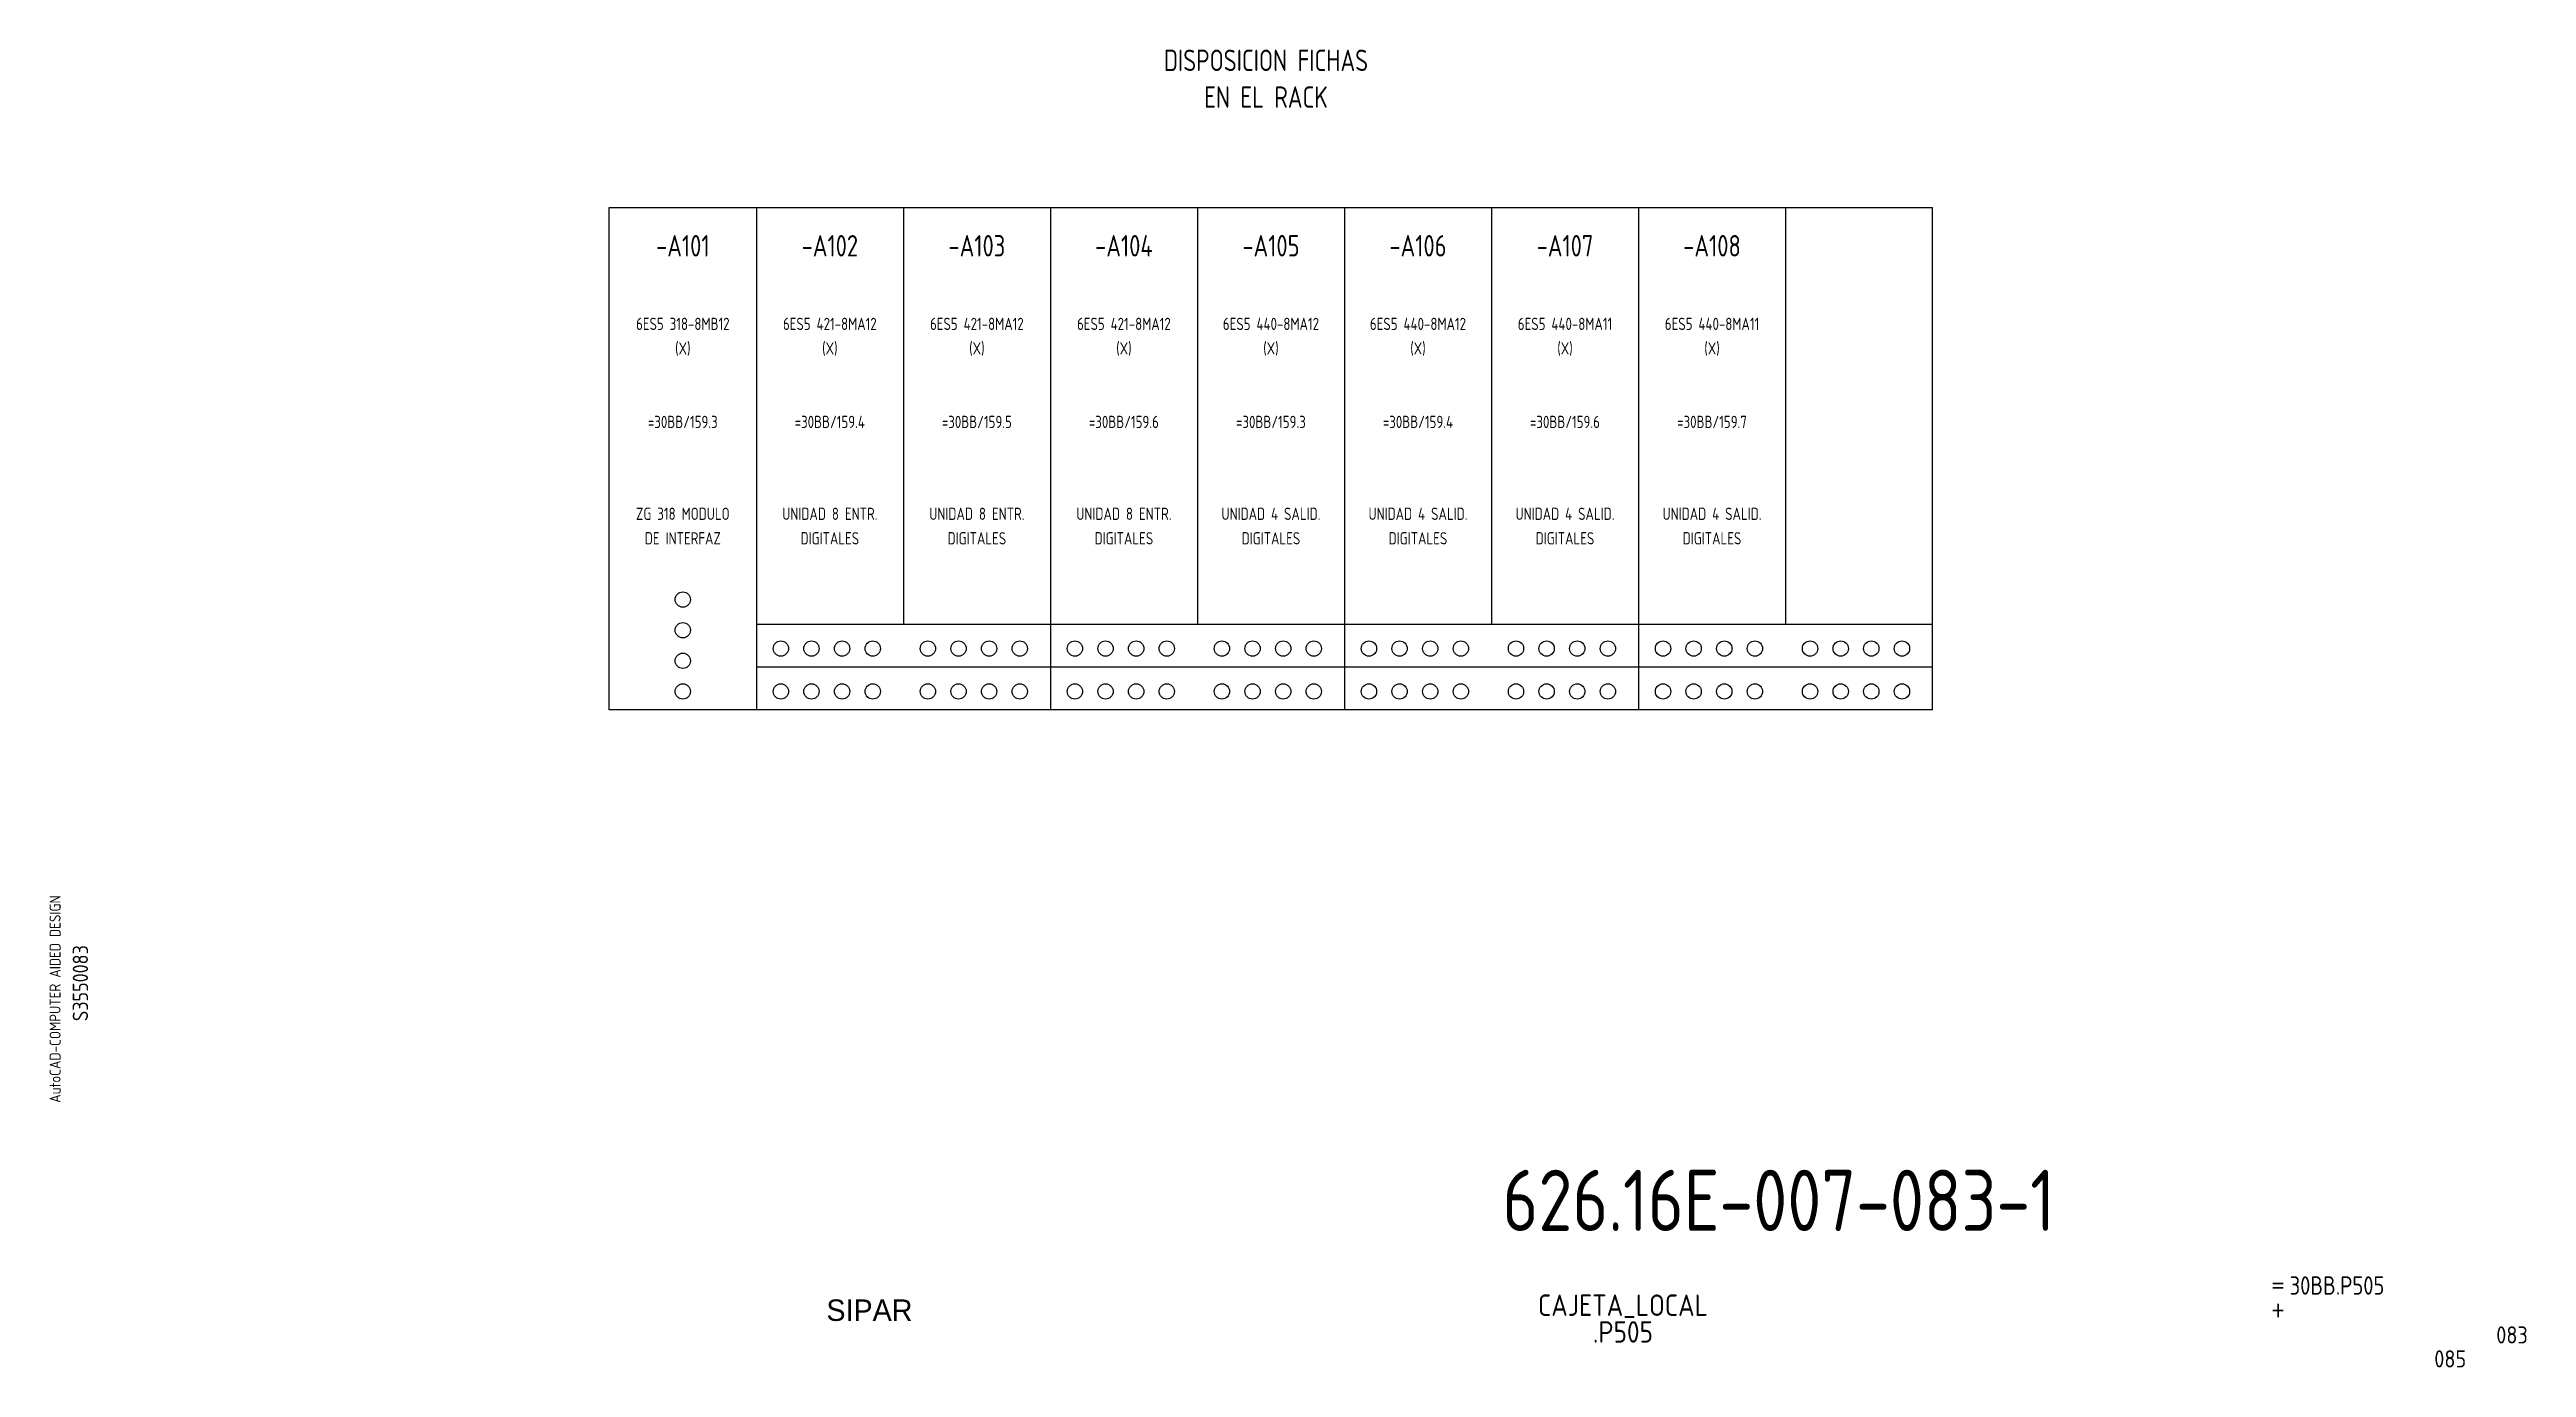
# Model space of a CAD drawing. Extents: x 10 to 414, y 6 to 221.
import ezdxf
from ezdxf.enums import TextEntityAlignment as Align

# ---------------------------------------------------------------- set-up
doc = ezdxf.new("R2010")
doc.units = 0
doc.header["$LTSCALE"] = 5
doc.header["$MEASUREMENT"] = 0
doc.layers.get('0').update_dxf_attribs({"linetype": 'CONTINUOUS'})
doc.layers.add('3', color=3, linetype='CONTINUOUS')
doc.layers.add('CART', color=7, linetype='CONTINUOUS')
doc.styles.add('DIN', font='DIN.shx', dxfattribs={"width": 0.85})
doc.styles.add('N', font='ROMANS', dxfattribs={"width": 0.85, "height": 3})
doc.styles.add('X', font='UNIV.SHX', dxfattribs={"height": 3.5})

msp = doc.modelspace()

# ---------------------------------------------------------------- linework, layer by layer
for p, q in [((125.04, 195), (125.04, 113)), ((149.04, 195), (149.04, 127)), ((173.04, 195), (173.04, 113)), ((197.04, 195), (197.04, 127)), ((221.04, 195), (221.04, 113)), ((245.04, 195), (245.04, 127)), ((269.04, 195), (269.04, 113)), ((293.04, 195), (293.04, 127)), ((125.04, 127), (317.04, 127)), ((125.04, 120), (317.04, 120))]:
    msp.add_line(p, q)
for centre in [(113.04, 131), (113.04, 126), (113.04, 121), (129.04, 123), (134.04, 123), (139.04, 123), (144.04, 123), (153.04, 123), (158.04, 123), (163.04, 123), (168.04, 123), (177.04, 123), (182.04, 123), (187.04, 123), (192.04, 123), (201.04, 123), (206.04, 123), (211.04, 123), (216.04, 123), (225.04, 123), (230.04, 123), (235.04, 123), (240.04, 123), (249.04, 123), (254.04, 123), (259.04, 123), (264.04, 123), (273.04, 123), (278.04, 123), (283.04, 123), (288.04, 123), (297.04, 123), (302.04, 123), (307.04, 123), (312.04, 123), (113.04, 116), (129.04, 116), (134.04, 116), (139.04, 116), (144.04, 116), (153.04, 116), (158.04, 116), (163.04, 116), (168.04, 116), (177.04, 116), (182.04, 116), (187.04, 116), (192.04, 116), (201.04, 116), (206.04, 116), (211.04, 116), (216.04, 116), (225.04, 116), (230.04, 116), (235.04, 116), (240.04, 116), (249.04, 116), (254.04, 116), (259.04, 116), (264.04, 116), (273.04, 116), (278.04, 116), (283.04, 116), (288.04, 116), (297.04, 116), (302.04, 116), (307.04, 116), (312.04, 116)]:
    msp.add_circle(centre, 1.25)
at = {"layer": '3'}
for p, q in [((101.04, 195), (317.04, 195)), ((101.04, 113), (101.04, 195)), ((317.04, 113), (317.04, 195)), ((317.04, 113), (101.04, 113))]:
    msp.add_line(p, q, dxfattribs=at)

# ---------------------------------------------------------------- texts
at = {"color": 3, "style": 'DIN', "width": 0.8}
for s, p in [('DISPOSICION FICHAS', (208.23, 217.27)), ('EN EL RACK', (208.23, 211.27))]:
    msp.add_text(s, height=3.5, dxfattribs=at).set_placement(p, align=Align.CENTER)
at = {"color": 1, "style": 'DIN', "width": 0.8}
for s, p in [('6ES5 318-8MB12', (113.04, 175)), ('6ES5 421-8MA12', (137.04, 175)), ('6ES5 421-8MA12', (161.04, 175)), ('6ES5 421-8MA12', (185.04, 175)), ('6ES5 440-8MA12', (209.04, 175)), ('6ES5 440-8MA12', (233.04, 175)), ('6ES5 440-8MA11', (257.04, 175)), ('6ES5 440-8MA11', (281.04, 175)), ('(X)', (113.04, 171)), ('(X)', (137.04, 171)), ('(X)', (161.04, 171)), ('(X)', (185.04, 171)), ('(X)', (209.04, 171)), ('(X)', (233.04, 171)), ('(X)', (257.04, 171)), ('(X)', (281.04, 171))]:
    msp.add_text(s, height=2, dxfattribs=at).set_placement(p, align=Align.CENTER)
at = {"color": 7, "style": 'DIN', "width": 0.8}
for s, p in [('=30BB/159.3', (113.04, 159)), ('=30BB/159.4', (137.04, 159)), ('=30BB/159.5', (161.04, 159)), ('=30BB/159.6', (185.04, 159)), ('=30BB/159.3', (209.04, 159)), ('=30BB/159.4', (233.04, 159)), ('=30BB/159.6', (257.04, 159)), ('=30BB/159.7', (281.04, 159)), ('ZG 318 MODULO', (113.04, 144)), ('DE INTERFAZ', (113.04, 140))]:
    msp.add_text(s, height=2, dxfattribs=at).set_placement(p, align=Align.CENTER)
at = {"style": 'DIN', "width": 0.8}
for s, p in [('UNIDAD 8 ENTR.', (137.04, 144)), ('UNIDAD 8 ENTR.', (161.04, 144)), ('UNIDAD 8 ENTR.', (185.04, 144)), ('UNIDAD 4 SALID.', (209.04, 144)), ('UNIDAD 4 SALID.', (233.04, 144)), ('UNIDAD 4 SALID.', (257.04, 144)), ('UNIDAD 4 SALID.', (281.04, 144)), ('DIGITALES', (137.04, 140)), ('DIGITALES', (161.04, 140)), ('DIGITALES', (185.04, 140)), ('DIGITALES', (209.04, 140)), ('DIGITALES', (233.04, 140)), ('DIGITALES', (257.04, 140)), ('DIGITALES', (281.04, 140))]:
    msp.add_text(s, height=2, dxfattribs=at).set_placement(p, align=Align.CENTER)
at = {"color": 2, "insert": (246.83, 37.92), "char_height": 10, "width": 111.0411, "attachment_point": 1, "style": 'DIN'}
msp.add_mtext('626.16E-007-083-1', dxfattribs=at)
at = {"layer": '3', "style": 'DIN', "width": 0.8}
for s, p in [('-A101', (113.04, 187)), ('-A102', (137.04, 187)), ('-A103', (161.04, 187)), ('-A104', (185.04, 187)), ('-A105', (209.04, 187)), ('-A106', (233.04, 187)), ('-A107', (257.04, 187)), ('-A108', (281.04, 187))]:
    msp.add_text(s, height=3.5, dxfattribs=at).set_placement(p, align=Align.CENTER)
at = {"layer": 'CART', "color": 1, "style": 'DIN', "width": 0.9}
msp.add_text('AutoCAD-COMPUTER AIDED DESIGN', height=1.8, rotation=90, dxfattribs=at).set_placement((11.47, 48.84))
at = {"layer": 'CART', "color": 3, "style": 'N', "width": 0.85}
for s, p in [('=', (372.24, 17.91)), ('+', (372.24, 13.87))]:
    msp.add_text(s, height=2.5, dxfattribs=at).set_placement(p)
at = {"layer": 'CART', "color": 3, "style": 'DIN', "width": 0.9, "flags": 1}
msp.add_attdef('S3550083', text='', height=2.5, rotation=90, dxfattribs=at).set_placement((15.95, 68.38), align=Align.CENTER)
at = {"layer": 'CART', "color": 3, "style": 'DIN', "width": 0.85}
msp.add_attdef('30BB.P505', text='', height=3, dxfattribs=at).set_placement((375.33, 16.63), align=Align.BOTTOM_LEFT)
at = {"layer": 'CART', "color": 6, "style": 'X', "flags": 1}
msp.add_attdef('SIPAR', text='', height=3.5, dxfattribs=at).set_placement((143.5, 15), align=Align.MIDDLE)
at = {"layer": 'CART', "color": 2, "style": 'DIN', "width": 0.9, "flags": 1}
for tag, p in [('CAJETA_LOCAL', (266.5, 15.65)), ('.P505', (266.5, 11.45))]:
    msp.add_attdef(tag, text='', height=3.5, dxfattribs=at).set_placement(p, align=Align.MIDDLE)
msp.add_attdef('083', text='', height=2.8, dxfattribs=at).set_placement((414.2, 9.56), align=Align.RIGHT)
at = {"layer": 'CART', "color": 7, "style": 'DIN', "width": 0.9, "flags": 1}
msp.add_attdef('085', (398.93, 5.65), '', height=2.8, dxfattribs=at)

doc.saveas('drawing.dxf')
